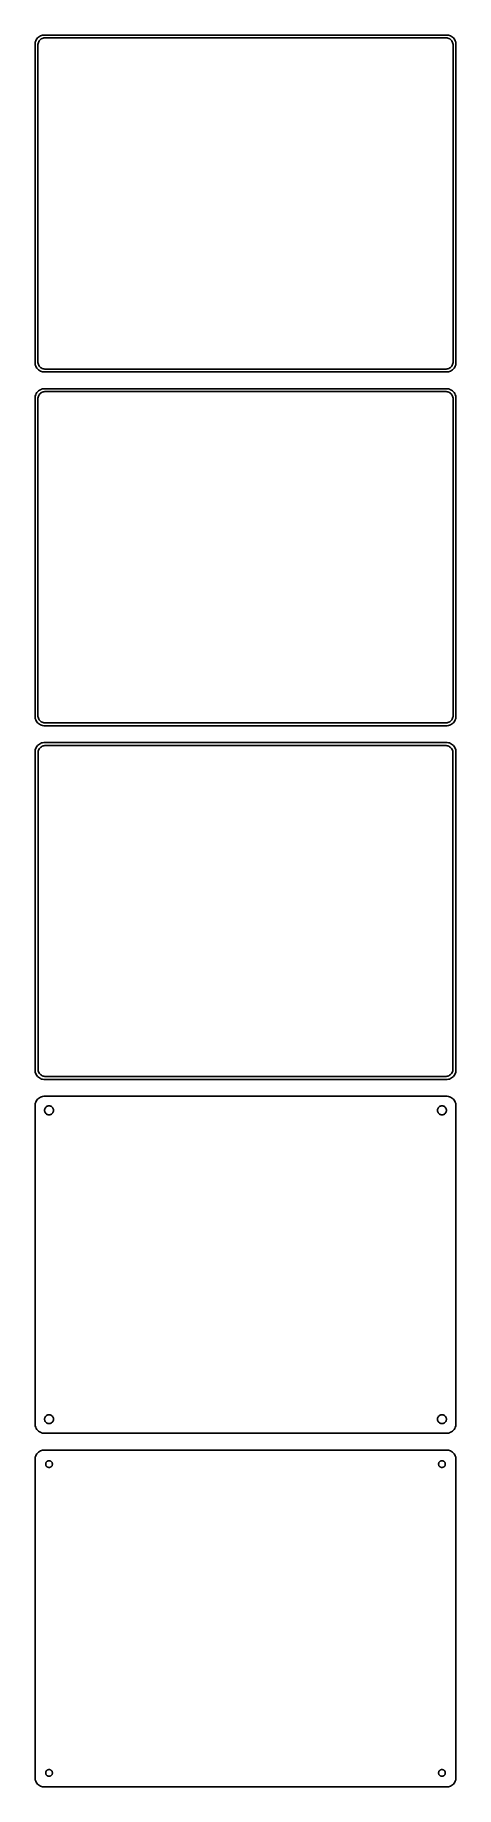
# Model space of a CAD drawing. Header units: metres. Extents: x -112 to 112, y 666 to 1602.
import ezdxf

# ---------------------------------------------------------------- set-up
doc = ezdxf.new("R2010")
doc.units = ezdxf.units.M

msp = doc.modelspace()

# ---------------------------------------------------------------- linework, layer by layer
for p, q in [((-110.687, 1600.85), (-111.145, 1600.42)), ((-110.179, 1601.22), (-110.687, 1600.85)), ((-109.629, 1601.52), (-110.179, 1601.22)), ((-109.045, 1601.76), (-109.629, 1601.52)), ((-108.437, 1601.91), (-109.045, 1601.76)), ((-107.814, 1601.99), (-108.437, 1601.91)), ((107.814, 1601.99), (-107.814, 1601.99)), ((108.437, 1601.91), (107.814, 1601.99)), ((109.045, 1601.76), (108.437, 1601.91)), ((109.629, 1601.52), (109.045, 1601.76)), ((110.179, 1601.22), (109.629, 1601.52)), ((110.687, 1600.85), (110.179, 1601.22)), ((111.145, 1600.42), (110.687, 1600.85)), ((-112.4, 1597.94), (-112.5, 1597.94)), ((-112.5, 1597.94), (-112.5, 1426.06)), ((-112.343, 1598.24), (-112.4, 1597.94)), ((-112.149, 1598.84), (-112.343, 1598.24)), ((-111.882, 1599.41), (-112.149, 1598.84)), ((-111.545, 1599.94), (-111.882, 1599.41)), ((-111.145, 1600.42), (-111.545, 1599.94)), ((-111, 1596.5), (-110.968, 1597)), ((-111, 1427.5), (-111, 1596.5)), ((-110.968, 1597), (-110.874, 1597.49)), ((-110.874, 1597.49), (-110.719, 1597.97)), ((-110.719, 1597.97), (-110.505, 1598.43)), ((-110.505, 1598.43), (-110.236, 1598.85)), ((-110.236, 1598.85), (-109.916, 1599.24)), ((-109.916, 1599.24), (-109.55, 1599.58)), ((-109.55, 1599.58), (-109.143, 1599.88)), ((-109.143, 1599.88), (-108.703, 1600.12)), ((-108.703, 1600.12), (-108.236, 1600.3)), ((-108.236, 1600.3), (-107.75, 1600.43)), ((-107.75, 1600.43), (-107.251, 1600.49)), ((-107.251, 1600.49), (107.251, 1600.49)), ((107.251, 1600.49), (107.75, 1600.43)), ((107.75, 1600.43), (108.236, 1600.3)), ((108.236, 1600.3), (108.703, 1600.12)), ((108.703, 1600.12), (109.143, 1599.88)), ((109.143, 1599.88), (109.55, 1599.58)), ((109.55, 1599.58), (109.916, 1599.24)), ((109.916, 1599.24), (110.236, 1598.85)), ((110.236, 1598.85), (110.505, 1598.43)), ((110.505, 1598.43), (110.719, 1597.97)), ((110.719, 1597.97), (110.874, 1597.49)), ((110.874, 1597.49), (110.968, 1597)), ((110.968, 1597), (111, 1596.5)), ((111, 1596.5), (111, 1427.5)), ((111.545, 1599.94), (111.145, 1600.42)), ((111.882, 1599.41), (111.545, 1599.94)), ((112.149, 1598.84), (111.882, 1599.41)), ((112.343, 1598.24), (112.149, 1598.84)), ((112.461, 1597.63), (112.343, 1598.24)), ((112.5, 1597), (112.461, 1597.63)), ((112.5, 1427), (112.5, 1597)), ((-112.5, 1426.06), (-112.4, 1426.06)), ((-112.4, 1426.06), (-112.343, 1425.76)), ((-112.343, 1425.76), (-112.149, 1425.16)), ((-112.149, 1425.16), (-111.882, 1424.59)), ((-111.882, 1424.59), (-111.545, 1424.06)), ((-111.545, 1424.06), (-111.145, 1423.58)), ((-111.145, 1423.58), (-110.687, 1423.15)), ((-110.968, 1427), (-111, 1427.5)), ((-110.874, 1426.51), (-110.968, 1427)), ((-110.719, 1426.03), (-110.874, 1426.51)), ((-110.505, 1425.57), (-110.719, 1426.03)), ((-110.687, 1423.15), (-110.179, 1422.78)), ((-110.236, 1425.15), (-110.505, 1425.57)), ((-109.916, 1424.76), (-110.236, 1425.15)), ((-110.179, 1422.78), (-109.629, 1422.48)), ((-109.55, 1424.42), (-109.916, 1424.76)), ((-109.143, 1424.12), (-109.55, 1424.42)), ((-108.703, 1423.88), (-109.143, 1424.12)), ((-108.236, 1423.7), (-108.703, 1423.88)), ((-107.75, 1423.57), (-108.236, 1423.7)), ((-107.251, 1423.51), (-107.75, 1423.57)), ((107.251, 1423.51), (-107.251, 1423.51)), ((107.75, 1423.57), (107.251, 1423.51)), ((108.236, 1423.7), (107.75, 1423.57)), ((108.703, 1423.88), (108.236, 1423.7)), ((109.143, 1424.12), (108.703, 1423.88)), ((109.55, 1424.42), (109.143, 1424.12)), ((109.916, 1424.76), (109.55, 1424.42)), ((109.629, 1422.48), (110.179, 1422.78)), ((110.236, 1425.15), (109.916, 1424.76)), ((110.179, 1422.78), (110.687, 1423.15)), ((110.505, 1425.57), (110.236, 1425.15)), ((110.719, 1426.03), (110.505, 1425.57)), ((110.687, 1423.15), (111.145, 1423.58)), ((110.874, 1426.51), (110.719, 1426.03)), ((110.968, 1427), (110.874, 1426.51)), ((111, 1427.5), (110.968, 1427)), ((111.145, 1423.58), (111.545, 1424.06)), ((111.545, 1424.06), (111.882, 1424.59)), ((111.882, 1424.59), (112.149, 1425.16)), ((112.149, 1425.16), (112.343, 1425.76)), ((112.343, 1425.76), (112.461, 1426.37)), ((112.461, 1426.37), (112.5, 1427)), ((-109.629, 1422.48), (-109.045, 1422.24)), ((-109.045, 1422.24), (-108.437, 1422.09)), ((-108.437, 1422.09), (-107.814, 1422.01)), ((-107.814, 1422.01), (107.814, 1422.01)), ((107.814, 1422.01), (108.437, 1422.09)), ((108.437, 1422.09), (109.045, 1422.24)), ((109.045, 1422.24), (109.629, 1422.48)), ((-112.461, 1408.63), (-112.5, 1408)), ((-112.5, 1408), (-112.5, 1238)), ((-112.343, 1409.24), (-112.461, 1408.63)), ((-112.149, 1409.84), (-112.343, 1409.24)), ((-111.882, 1410.41), (-112.149, 1409.84)), ((-111.545, 1410.94), (-111.882, 1410.41)), ((-111.145, 1411.42), (-111.545, 1410.94)), ((-110.687, 1411.85), (-111.145, 1411.42)), ((-111, 1407.5), (-110.968, 1408)), ((-111, 1238.5), (-111, 1407.5)), ((-110.968, 1408), (-110.874, 1408.49)), ((-110.874, 1408.49), (-110.719, 1408.97)), ((-110.719, 1408.97), (-110.505, 1409.43)), ((-110.179, 1412.22), (-110.687, 1411.85)), ((-110.505, 1409.43), (-110.236, 1409.85)), ((-110.236, 1409.85), (-109.916, 1410.24)), ((-109.629, 1412.52), (-110.179, 1412.22)), ((-109.916, 1410.24), (-109.55, 1410.58)), ((-109.045, 1412.76), (-109.629, 1412.52)), ((-109.55, 1410.58), (-109.143, 1410.88)), ((-109.143, 1410.88), (-108.703, 1411.12)), ((-108.437, 1412.91), (-109.045, 1412.76)), ((-108.703, 1411.12), (-108.236, 1411.3)), ((-107.814, 1412.99), (-108.437, 1412.91)), ((-108.236, 1411.3), (-107.75, 1411.43)), ((107.814, 1412.99), (-107.814, 1412.99)), ((-107.75, 1411.43), (-107.251, 1411.49)), ((-107.251, 1411.49), (107.251, 1411.49)), ((107.251, 1411.49), (107.75, 1411.43)), ((107.75, 1411.43), (108.236, 1411.3)), ((108.437, 1412.91), (107.814, 1412.99)), ((108.236, 1411.3), (108.703, 1411.12)), ((109.045, 1412.76), (108.437, 1412.91)), ((108.703, 1411.12), (109.143, 1410.88)), ((109.629, 1412.52), (109.045, 1412.76)), ((109.143, 1410.88), (109.55, 1410.58)), ((109.55, 1410.58), (109.916, 1410.24)), ((110.179, 1412.22), (109.629, 1412.52)), ((109.916, 1410.24), (110.236, 1409.85)), ((110.687, 1411.85), (110.179, 1412.22)), ((110.236, 1409.85), (110.505, 1409.43)), ((110.505, 1409.43), (110.719, 1408.97)), ((111.145, 1411.42), (110.687, 1411.85)), ((110.719, 1408.97), (110.874, 1408.49)), ((110.874, 1408.49), (110.968, 1408)), ((110.968, 1408), (111, 1407.5)), ((111, 1407.5), (111, 1238.5)), ((111.545, 1410.94), (111.145, 1411.42)), ((111.882, 1410.41), (111.545, 1410.94)), ((112.149, 1409.84), (111.882, 1410.41)), ((112.343, 1409.24), (112.149, 1409.84)), ((112.461, 1408.63), (112.343, 1409.24)), ((112.5, 1408), (112.461, 1408.63)), ((112.5, 1238), (112.5, 1408)), ((-112.5, 1238), (-112.461, 1237.37)), ((-112.461, 1237.37), (-112.343, 1236.76)), ((-112.343, 1236.76), (-112.149, 1236.16)), ((-112.149, 1236.16), (-111.882, 1235.59)), ((-111.882, 1235.59), (-111.545, 1235.06)), ((-110.968, 1238), (-111, 1238.5)), ((-110.874, 1237.51), (-110.968, 1238)), ((-110.719, 1237.03), (-110.874, 1237.51)), ((-110.505, 1236.57), (-110.719, 1237.03)), ((-110.236, 1236.15), (-110.505, 1236.57)), ((-109.916, 1235.76), (-110.236, 1236.15)), ((-109.55, 1235.42), (-109.916, 1235.76)), ((109.916, 1235.76), (109.55, 1235.42)), ((110.236, 1236.15), (109.916, 1235.76)), ((110.505, 1236.57), (110.236, 1236.15)), ((110.719, 1237.03), (110.505, 1236.57)), ((110.874, 1237.51), (110.719, 1237.03)), ((110.968, 1238), (110.874, 1237.51)), ((111, 1238.5), (110.968, 1238)), ((111.545, 1235.06), (111.882, 1235.59)), ((111.882, 1235.59), (112.149, 1236.16)), ((112.149, 1236.16), (112.343, 1236.76)), ((112.343, 1236.76), (112.461, 1237.37)), ((112.461, 1237.37), (112.5, 1238)), ((-111.545, 1235.06), (-111.145, 1234.58)), ((-111.145, 1234.58), (-110.687, 1234.15)), ((-110.687, 1234.15), (-110.179, 1233.78)), ((-110.179, 1233.78), (-109.629, 1233.48)), ((-109.629, 1233.48), (-109.045, 1233.24)), ((-109.143, 1235.12), (-109.55, 1235.42)), ((-108.703, 1234.88), (-109.143, 1235.12)), ((-109.045, 1233.24), (-108.437, 1233.09)), ((-108.236, 1234.7), (-108.703, 1234.88)), ((-108.437, 1233.09), (-107.814, 1233.01)), ((-107.75, 1234.57), (-108.236, 1234.7)), ((-107.814, 1233.01), (107.814, 1233.01)), ((-107.251, 1234.51), (-107.75, 1234.57)), ((107.251, 1234.51), (-107.251, 1234.51)), ((107.75, 1234.57), (107.251, 1234.51)), ((108.236, 1234.7), (107.75, 1234.57)), ((107.814, 1233.01), (108.437, 1233.09)), ((108.703, 1234.88), (108.236, 1234.7)), ((108.437, 1233.09), (109.045, 1233.24)), ((109.143, 1235.12), (108.703, 1234.88)), ((109.045, 1233.24), (109.629, 1233.48)), ((109.55, 1235.42), (109.143, 1235.12)), ((109.629, 1233.48), (110.179, 1233.78)), ((110.179, 1233.78), (110.687, 1234.15)), ((110.687, 1234.15), (111.145, 1234.58)), ((111.145, 1234.58), (111.545, 1235.06)), ((-112.461, 1219.63), (-112.5, 1219)), ((-112.5, 1219), (-112.5, 1049)), ((-112.343, 1220.24), (-112.461, 1219.63)), ((-112.149, 1220.84), (-112.343, 1220.24)), ((-111.882, 1221.41), (-112.149, 1220.84)), ((-111.545, 1221.94), (-111.882, 1221.41)), ((-111.145, 1222.42), (-111.545, 1221.94)), ((-110.687, 1222.85), (-111.145, 1222.42)), ((-110.873, 1218.5), (-110.842, 1218.99)), ((-110.873, 1049.5), (-110.873, 1218.5)), ((-110.842, 1218.99), (-110.751, 1219.46)), ((-110.751, 1219.46), (-110.601, 1219.93)), ((-110.179, 1223.22), (-110.687, 1222.85)), ((-110.601, 1219.93), (-110.394, 1220.37)), ((-110.394, 1220.37), (-110.133, 1220.78)), ((-109.629, 1223.52), (-110.179, 1223.22)), ((-110.133, 1220.78), (-109.823, 1221.15)), ((-109.823, 1221.15), (-109.469, 1221.48)), ((-109.045, 1223.76), (-109.629, 1223.52)), ((-109.469, 1221.48), (-109.075, 1221.77)), ((-109.075, 1221.77), (-108.649, 1222)), ((-108.437, 1223.91), (-109.045, 1223.76)), ((-108.649, 1222), (-108.197, 1222.18)), ((-107.814, 1223.99), (-108.437, 1223.91)), ((-108.197, 1222.18), (-107.726, 1222.3)), ((107.814, 1223.99), (-107.814, 1223.99)), ((-107.726, 1222.3), (-107.243, 1222.36)), ((-107.243, 1222.36), (107.243, 1222.36)), ((107.243, 1222.36), (107.726, 1222.3)), ((107.726, 1222.3), (108.197, 1222.18)), ((108.437, 1223.91), (107.814, 1223.99)), ((108.197, 1222.18), (108.649, 1222)), ((109.045, 1223.76), (108.437, 1223.91)), ((108.649, 1222), (109.075, 1221.77)), ((109.629, 1223.52), (109.045, 1223.76)), ((109.075, 1221.77), (109.469, 1221.48)), ((109.469, 1221.48), (109.823, 1221.15)), ((110.179, 1223.22), (109.629, 1223.52)), ((109.823, 1221.15), (110.133, 1220.78)), ((110.133, 1220.78), (110.394, 1220.37)), ((110.687, 1222.85), (110.179, 1223.22)), ((110.394, 1220.37), (110.601, 1219.93)), ((110.601, 1219.93), (110.751, 1219.46)), ((111.145, 1222.42), (110.687, 1222.85)), ((110.751, 1219.46), (110.842, 1218.99)), ((110.842, 1218.99), (110.873, 1218.5)), ((110.873, 1218.5), (110.873, 1049.5)), ((111.545, 1221.94), (111.145, 1222.42)), ((111.882, 1221.41), (111.545, 1221.94)), ((112.149, 1220.84), (111.882, 1221.41)), ((112.343, 1220.24), (112.149, 1220.84)), ((112.461, 1219.63), (112.343, 1220.24)), ((112.5, 1219), (112.461, 1219.63)), ((112.5, 1049), (112.5, 1219)), ((-112.5, 1049), (-112.461, 1048.37)), ((-112.461, 1048.37), (-112.343, 1047.76)), ((-110.842, 1049.01), (-110.873, 1049.5)), ((-110.751, 1048.54), (-110.842, 1049.01)), ((-110.601, 1048.07), (-110.751, 1048.54)), ((110.751, 1048.54), (110.601, 1048.07)), ((110.842, 1049.01), (110.751, 1048.54)), ((110.873, 1049.5), (110.842, 1049.01)), ((112.343, 1047.76), (112.461, 1048.37)), ((112.461, 1048.37), (112.5, 1049)), ((-112.343, 1047.76), (-112.149, 1047.16)), ((-112.149, 1047.16), (-111.882, 1046.59)), ((-111.882, 1046.59), (-111.545, 1046.06)), ((-111.545, 1046.06), (-111.145, 1045.58)), ((-111.145, 1045.58), (-110.687, 1045.15)), ((-110.687, 1045.15), (-110.179, 1044.78)), ((-110.394, 1047.63), (-110.601, 1048.07)), ((-110.133, 1047.22), (-110.394, 1047.63)), ((-110.179, 1044.78), (-109.629, 1044.48)), ((-109.823, 1046.85), (-110.133, 1047.22)), ((-109.469, 1046.52), (-109.823, 1046.85)), ((-109.629, 1044.48), (-109.045, 1044.24)), ((-109.075, 1046.23), (-109.469, 1046.52)), ((-108.649, 1046), (-109.075, 1046.23)), ((-109.045, 1044.24), (-108.437, 1044.09)), ((-108.197, 1045.82), (-108.649, 1046)), ((-108.437, 1044.09), (-107.814, 1044.01)), ((-107.726, 1045.7), (-108.197, 1045.82)), ((-107.814, 1044.01), (107.814, 1044.01)), ((-107.243, 1045.64), (-107.726, 1045.7)), ((107.243, 1045.64), (-107.243, 1045.64)), ((107.726, 1045.7), (107.243, 1045.64)), ((108.197, 1045.82), (107.726, 1045.7)), ((107.814, 1044.01), (108.437, 1044.09)), ((108.649, 1046), (108.197, 1045.82)), ((108.437, 1044.09), (109.045, 1044.24)), ((109.075, 1046.23), (108.649, 1046)), ((109.045, 1044.24), (109.629, 1044.48)), ((109.469, 1046.52), (109.075, 1046.23)), ((109.823, 1046.85), (109.469, 1046.52)), ((109.629, 1044.48), (110.179, 1044.78)), ((110.133, 1047.22), (109.823, 1046.85)), ((110.394, 1047.63), (110.133, 1047.22)), ((110.179, 1044.78), (110.687, 1045.15)), ((110.601, 1048.07), (110.394, 1047.63)), ((110.687, 1045.15), (111.145, 1045.58)), ((111.145, 1045.58), (111.545, 1046.06)), ((111.545, 1046.06), (111.882, 1046.59)), ((111.882, 1046.59), (112.149, 1047.16)), ((112.149, 1047.16), (112.343, 1047.76)), ((-112.461, 1030.63), (-112.5, 1030)), ((-112.5, 1030), (-112.5, 860)), ((-112.343, 1031.24), (-112.461, 1030.63)), ((-112.149, 1031.84), (-112.343, 1031.24)), ((-111.882, 1032.41), (-112.149, 1031.84)), ((-111.545, 1032.94), (-111.882, 1032.41)), ((-111.145, 1033.42), (-111.545, 1032.94)), ((-110.687, 1033.85), (-111.145, 1033.42)), ((-110.179, 1034.22), (-110.687, 1033.85)), ((-109.629, 1034.52), (-110.179, 1034.22)), ((-109.045, 1034.76), (-109.629, 1034.52)), ((-108.437, 1034.91), (-109.045, 1034.76)), ((-107.814, 1034.99), (-108.437, 1034.91)), ((107.814, 1034.99), (-107.814, 1034.99)), ((-106.286, 1029.53), (-106.022, 1029.67)), ((-106.022, 1029.67), (-105.742, 1029.78)), ((-105.742, 1029.78), (-105.45, 1029.86)), ((-105.45, 1029.86), (-105.151, 1029.9)), ((-105.151, 1029.9), (-104.849, 1029.9)), ((-104.849, 1029.9), (-104.55, 1029.86)), ((-104.55, 1029.86), (-104.258, 1029.78)), ((-104.258, 1029.78), (-103.978, 1029.67)), ((-103.978, 1029.67), (-103.714, 1029.53)), ((103.714, 1029.53), (103.978, 1029.67)), ((103.978, 1029.67), (104.258, 1029.78)), ((104.258, 1029.78), (104.55, 1029.86)), ((104.55, 1029.86), (104.849, 1029.9)), ((104.849, 1029.9), (105.151, 1029.9)), ((105.151, 1029.9), (105.45, 1029.86)), ((105.45, 1029.86), (105.742, 1029.78)), ((105.742, 1029.78), (106.022, 1029.67)), ((106.022, 1029.67), (106.286, 1029.53)), ((108.437, 1034.91), (107.814, 1034.99)), ((109.045, 1034.76), (108.437, 1034.91)), ((109.629, 1034.52), (109.045, 1034.76)), ((110.179, 1034.22), (109.629, 1034.52)), ((110.687, 1033.85), (110.179, 1034.22)), ((111.145, 1033.42), (110.687, 1033.85)), ((111.545, 1032.94), (111.145, 1033.42)), ((111.882, 1032.41), (111.545, 1032.94)), ((112.149, 1031.84), (111.882, 1032.41)), ((112.343, 1031.24), (112.149, 1031.84)), ((112.461, 1030.63), (112.343, 1031.24)), ((112.5, 1030), (112.461, 1030.63)), ((112.5, 860), (112.5, 1030)), ((-107.4, 1027.5), (-107.381, 1027.8)), ((-107.381, 1027.2), (-107.4, 1027.5)), ((-107.381, 1027.8), (-107.325, 1028.1)), ((-107.325, 1026.9), (-107.381, 1027.2)), ((-107.325, 1028.1), (-107.231, 1028.38)), ((-107.231, 1026.62), (-107.325, 1026.9)), ((-107.231, 1028.38), (-107.103, 1028.66)), ((-107.103, 1026.34), (-107.231, 1026.62)), ((-107.103, 1028.66), (-106.942, 1028.91)), ((-106.942, 1026.09), (-107.103, 1026.34)), ((-106.942, 1028.91), (-106.75, 1029.14)), ((-106.75, 1025.86), (-106.942, 1026.09)), ((-106.75, 1029.14), (-106.53, 1029.35)), ((-106.53, 1025.65), (-106.75, 1025.86)), ((-106.53, 1029.35), (-106.286, 1029.53)), ((-106.286, 1025.47), (-106.53, 1025.65)), ((-106.022, 1025.33), (-106.286, 1025.47)), ((-105.742, 1025.22), (-106.022, 1025.33)), ((-105.45, 1025.14), (-105.742, 1025.22)), ((-105.151, 1025.1), (-105.45, 1025.14)), ((-104.849, 1025.1), (-105.151, 1025.1)), ((-104.55, 1025.14), (-104.849, 1025.1)), ((-104.258, 1025.22), (-104.55, 1025.14)), ((-103.978, 1025.33), (-104.258, 1025.22)), ((-103.714, 1025.47), (-103.978, 1025.33)), ((-103.714, 1029.53), (-103.47, 1029.35)), ((-103.47, 1025.65), (-103.714, 1025.47)), ((-103.47, 1029.35), (-103.25, 1029.14)), ((-103.25, 1025.86), (-103.47, 1025.65)), ((-103.25, 1029.14), (-103.058, 1028.91)), ((-103.058, 1026.09), (-103.25, 1025.86)), ((-103.058, 1028.91), (-102.897, 1028.66)), ((-102.897, 1026.34), (-103.058, 1026.09)), ((-102.897, 1028.66), (-102.769, 1028.38)), ((-102.769, 1026.62), (-102.897, 1026.34)), ((-102.769, 1028.38), (-102.675, 1028.1)), ((-102.675, 1026.9), (-102.769, 1026.62)), ((-102.675, 1028.1), (-102.619, 1027.8)), ((-102.619, 1027.2), (-102.675, 1026.9)), ((-102.619, 1027.8), (-102.6, 1027.5)), ((-102.6, 1027.5), (-102.619, 1027.2)), ((102.6, 1027.5), (102.619, 1027.8)), ((102.619, 1027.2), (102.6, 1027.5)), ((102.619, 1027.8), (102.675, 1028.1)), ((102.675, 1026.9), (102.619, 1027.2)), ((102.675, 1028.1), (102.769, 1028.38)), ((102.769, 1026.62), (102.675, 1026.9)), ((102.769, 1028.38), (102.897, 1028.66)), ((102.897, 1026.34), (102.769, 1026.62)), ((102.897, 1028.66), (103.058, 1028.91)), ((103.058, 1026.09), (102.897, 1026.34)), ((103.058, 1028.91), (103.25, 1029.14)), ((103.25, 1025.86), (103.058, 1026.09)), ((103.25, 1029.14), (103.47, 1029.35)), ((103.47, 1025.65), (103.25, 1025.86)), ((103.47, 1029.35), (103.714, 1029.53)), ((103.714, 1025.47), (103.47, 1025.65)), ((103.978, 1025.33), (103.714, 1025.47)), ((104.258, 1025.22), (103.978, 1025.33)), ((104.55, 1025.14), (104.258, 1025.22)), ((104.849, 1025.1), (104.55, 1025.14)), ((105.151, 1025.1), (104.849, 1025.1)), ((105.45, 1025.14), (105.151, 1025.1)), ((105.742, 1025.22), (105.45, 1025.14)), ((106.022, 1025.33), (105.742, 1025.22)), ((106.286, 1025.47), (106.022, 1025.33)), ((106.286, 1029.53), (106.53, 1029.35)), ((106.53, 1025.65), (106.286, 1025.47)), ((106.53, 1029.35), (106.75, 1029.14)), ((106.75, 1025.86), (106.53, 1025.65)), ((106.75, 1029.14), (106.942, 1028.91)), ((106.942, 1026.09), (106.75, 1025.86)), ((106.942, 1028.91), (107.103, 1028.66)), ((107.103, 1026.34), (106.942, 1026.09)), ((107.103, 1028.66), (107.231, 1028.38)), ((107.231, 1026.62), (107.103, 1026.34)), ((107.231, 1028.38), (107.325, 1028.1)), ((107.325, 1026.9), (107.231, 1026.62)), ((107.325, 1028.1), (107.381, 1027.8)), ((107.381, 1027.2), (107.325, 1026.9)), ((107.381, 1027.8), (107.4, 1027.5)), ((107.4, 1027.5), (107.381, 1027.2)), ((-107.4, 862.5), (-107.381, 862.801)), ((-107.381, 862.199), (-107.4, 862.5)), ((-107.381, 862.801), (-107.325, 863.097)), ((-107.325, 861.903), (-107.381, 862.199)), ((-107.325, 863.097), (-107.231, 863.383)), ((-107.231, 861.617), (-107.325, 861.903)), ((-107.231, 863.383), (-107.103, 863.656)), ((-107.103, 861.344), (-107.231, 861.617)), ((-107.103, 863.656), (-106.942, 863.911)), ((-106.942, 861.089), (-107.103, 861.344)), ((-106.942, 863.911), (-106.75, 864.143)), ((-106.75, 864.143), (-106.53, 864.349)), ((-106.53, 864.349), (-106.286, 864.526)), ((-106.286, 864.526), (-106.022, 864.672)), ((-106.022, 864.672), (-105.742, 864.783)), ((-105.742, 864.783), (-105.45, 864.857)), ((-105.45, 864.857), (-105.151, 864.895)), ((-105.151, 864.895), (-104.849, 864.895)), ((-104.849, 864.895), (-104.55, 864.857)), ((-104.55, 864.857), (-104.258, 864.783)), ((-104.258, 864.783), (-103.978, 864.672)), ((-103.978, 864.672), (-103.714, 864.526)), ((-103.714, 864.526), (-103.47, 864.349)), ((-103.47, 864.349), (-103.25, 864.143)), ((-103.25, 864.143), (-103.058, 863.911)), ((-103.058, 863.911), (-102.897, 863.656)), ((-102.897, 861.344), (-103.058, 861.089)), ((-102.897, 863.656), (-102.769, 863.383)), ((-102.769, 861.617), (-102.897, 861.344)), ((-102.769, 863.383), (-102.675, 863.097)), ((-102.675, 861.903), (-102.769, 861.617)), ((-102.675, 863.097), (-102.619, 862.801)), ((-102.619, 862.199), (-102.675, 861.903)), ((-102.619, 862.801), (-102.6, 862.5)), ((-102.6, 862.5), (-102.619, 862.199)), ((102.6, 862.5), (102.619, 862.801)), ((102.619, 862.199), (102.6, 862.5)), ((102.619, 862.801), (102.675, 863.097)), ((102.675, 861.903), (102.619, 862.199)), ((102.675, 863.097), (102.769, 863.383)), ((102.769, 861.617), (102.675, 861.903)), ((102.769, 863.383), (102.897, 863.656)), ((102.897, 861.344), (102.769, 861.617)), ((102.897, 863.656), (103.058, 863.911)), ((103.058, 861.089), (102.897, 861.344)), ((103.058, 863.911), (103.25, 864.143)), ((103.25, 864.143), (103.47, 864.349)), ((103.47, 864.349), (103.714, 864.526)), ((103.714, 864.526), (103.978, 864.672)), ((103.978, 864.672), (104.258, 864.783)), ((104.258, 864.783), (104.55, 864.857)), ((104.55, 864.857), (104.849, 864.895)), ((104.849, 864.895), (105.151, 864.895)), ((105.151, 864.895), (105.45, 864.857)), ((105.45, 864.857), (105.742, 864.783)), ((105.742, 864.783), (106.022, 864.672)), ((106.022, 864.672), (106.286, 864.526)), ((106.286, 864.526), (106.53, 864.349)), ((106.53, 864.349), (106.75, 864.143)), ((106.75, 864.143), (106.942, 863.911)), ((106.942, 863.911), (107.103, 863.656)), ((107.103, 861.344), (106.942, 861.089)), ((107.103, 863.656), (107.231, 863.383)), ((107.231, 861.617), (107.103, 861.344)), ((107.231, 863.383), (107.325, 863.097)), ((107.325, 861.903), (107.231, 861.617)), ((107.325, 863.097), (107.381, 862.801)), ((107.381, 862.199), (107.325, 861.903)), ((107.381, 862.801), (107.4, 862.5)), ((107.4, 862.5), (107.381, 862.199)), ((-112.5, 860), (-112.461, 859.373)), ((-112.461, 859.373), (-112.343, 858.757)), ((-112.343, 858.757), (-112.149, 858.159)), ((-112.149, 858.159), (-111.882, 857.591)), ((-111.882, 857.591), (-111.545, 857.061)), ((-111.545, 857.061), (-111.145, 856.577)), ((-111.145, 856.577), (-110.687, 856.147)), ((-110.687, 856.147), (-110.179, 855.778)), ((-110.179, 855.778), (-109.629, 855.476)), ((-109.629, 855.476), (-109.045, 855.245)), ((-109.045, 855.245), (-108.437, 855.089)), ((-108.437, 855.089), (-107.814, 855.01)), ((-107.814, 855.01), (107.814, 855.01)), ((-106.75, 860.857), (-106.942, 861.089)), ((-106.53, 860.651), (-106.75, 860.857)), ((-106.286, 860.474), (-106.53, 860.651)), ((-106.022, 860.328), (-106.286, 860.474)), ((-105.742, 860.217), (-106.022, 860.328)), ((-105.45, 860.143), (-105.742, 860.217)), ((-105.151, 860.105), (-105.45, 860.143)), ((-104.849, 860.105), (-105.151, 860.105)), ((-104.55, 860.143), (-104.849, 860.105)), ((-104.258, 860.217), (-104.55, 860.143)), ((-103.978, 860.328), (-104.258, 860.217)), ((-103.714, 860.474), (-103.978, 860.328)), ((-103.47, 860.651), (-103.714, 860.474)), ((-103.25, 860.857), (-103.47, 860.651)), ((-103.058, 861.089), (-103.25, 860.857)), ((103.25, 860.857), (103.058, 861.089)), ((103.47, 860.651), (103.25, 860.857)), ((103.714, 860.474), (103.47, 860.651)), ((103.978, 860.328), (103.714, 860.474)), ((104.258, 860.217), (103.978, 860.328)), ((104.55, 860.143), (104.258, 860.217)), ((104.849, 860.105), (104.55, 860.143)), ((105.151, 860.105), (104.849, 860.105)), ((105.45, 860.143), (105.151, 860.105)), ((105.742, 860.217), (105.45, 860.143)), ((106.022, 860.328), (105.742, 860.217)), ((106.286, 860.474), (106.022, 860.328)), ((106.53, 860.651), (106.286, 860.474)), ((106.75, 860.857), (106.53, 860.651)), ((106.942, 861.089), (106.75, 860.857)), ((107.814, 855.01), (108.437, 855.089)), ((108.437, 855.089), (109.045, 855.245)), ((109.045, 855.245), (109.629, 855.476)), ((109.629, 855.476), (110.179, 855.778)), ((110.179, 855.778), (110.687, 856.147)), ((110.687, 856.147), (111.145, 856.577)), ((111.145, 856.577), (111.545, 857.061)), ((111.545, 857.061), (111.882, 857.591)), ((111.882, 857.591), (112.149, 858.159)), ((112.149, 858.159), (112.343, 858.757)), ((112.343, 858.757), (112.461, 859.373)), ((112.461, 859.373), (112.5, 860)), ((-112.149, 842.841), (-112.343, 842.243)), ((-111.882, 843.409), (-112.149, 842.841)), ((-111.545, 843.939), (-111.882, 843.409)), ((-111.145, 844.423), (-111.545, 843.939)), ((-110.687, 844.853), (-111.145, 844.423)), ((-110.179, 845.222), (-110.687, 844.853)), ((-109.629, 845.524), (-110.179, 845.222)), ((-109.045, 845.755), (-109.629, 845.524)), ((-108.437, 845.911), (-109.045, 845.755)), ((-107.814, 845.99), (-108.437, 845.911)), ((107.814, 845.99), (-107.814, 845.99)), ((108.437, 845.911), (107.814, 845.99)), ((109.045, 845.755), (108.437, 845.911)), ((109.629, 845.524), (109.045, 845.755)), ((110.179, 845.222), (109.629, 845.524)), ((110.687, 844.853), (110.179, 845.222)), ((111.145, 844.423), (110.687, 844.853)), ((111.545, 843.939), (111.145, 844.423)), ((111.882, 843.409), (111.545, 843.939)), ((112.149, 842.841), (111.882, 843.409)), ((112.343, 842.243), (112.149, 842.841)), ((-112.461, 841.627), (-112.5, 841)), ((-112.5, 841), (-112.5, 671)), ((-112.343, 842.243), (-112.461, 841.627)), ((-106.8, 838.5), (-106.786, 838.726)), ((-106.786, 838.274), (-106.8, 838.5)), ((-106.786, 838.726), (-106.743, 838.948)), ((-106.743, 838.052), (-106.786, 838.274)), ((-106.743, 838.948), (-106.674, 839.163)), ((-106.674, 837.837), (-106.743, 838.052)), ((-106.674, 839.163), (-106.577, 839.367)), ((-106.577, 837.633), (-106.674, 837.837)), ((-106.577, 839.367), (-106.456, 839.558)), ((-106.456, 837.442), (-106.577, 837.633)), ((-106.456, 839.558), (-106.312, 839.732)), ((-106.312, 837.268), (-106.456, 837.442)), ((-106.312, 839.732), (-106.147, 839.887)), ((-106.147, 837.113), (-106.312, 837.268)), ((-106.147, 839.887), (-105.964, 840.02)), ((-105.964, 836.98), (-106.147, 837.113)), ((-105.964, 840.02), (-105.766, 840.129)), ((-105.766, 836.871), (-105.964, 836.98)), ((-105.766, 840.129), (-105.556, 840.212)), ((-105.556, 836.788), (-105.766, 836.871)), ((-105.556, 840.212), (-105.337, 840.268)), ((-105.337, 836.732), (-105.556, 836.788)), ((-105.337, 840.268), (-105.113, 840.296)), ((-105.113, 836.704), (-105.337, 836.732)), ((-105.113, 840.296), (-104.887, 840.296)), ((-104.887, 836.704), (-105.113, 836.704)), ((-104.887, 840.296), (-104.663, 840.268)), ((-104.663, 836.732), (-104.887, 836.704)), ((-104.663, 840.268), (-104.444, 840.212)), ((-104.444, 836.788), (-104.663, 836.732)), ((-104.444, 840.212), (-104.234, 840.129)), ((-104.234, 836.871), (-104.444, 836.788)), ((-104.234, 840.129), (-104.036, 840.02)), ((-104.036, 836.98), (-104.234, 836.871)), ((-104.036, 840.02), (-103.853, 839.887)), ((-103.853, 837.113), (-104.036, 836.98)), ((-103.853, 839.887), (-103.688, 839.732)), ((-103.688, 837.268), (-103.853, 837.113)), ((-103.688, 839.732), (-103.544, 839.558)), ((-103.544, 837.442), (-103.688, 837.268)), ((-103.544, 839.558), (-103.423, 839.367)), ((-103.423, 837.633), (-103.544, 837.442)), ((-103.423, 839.367), (-103.326, 839.163)), ((-103.326, 837.837), (-103.423, 837.633)), ((-103.326, 839.163), (-103.257, 838.948)), ((-103.257, 838.052), (-103.326, 837.837)), ((-103.257, 838.948), (-103.214, 838.726)), ((-103.214, 838.274), (-103.257, 838.052)), ((-103.214, 838.726), (-103.2, 838.5)), ((-103.2, 838.5), (-103.214, 838.274)), ((103.2, 838.5), (103.214, 838.726)), ((103.214, 838.274), (103.2, 838.5)), ((103.214, 838.726), (103.257, 838.948)), ((103.257, 838.052), (103.214, 838.274)), ((103.257, 838.948), (103.326, 839.163)), ((103.326, 837.837), (103.257, 838.052)), ((103.326, 839.163), (103.423, 839.367)), ((103.423, 837.633), (103.326, 837.837)), ((103.423, 839.367), (103.544, 839.558)), ((103.544, 837.442), (103.423, 837.633)), ((103.544, 839.558), (103.688, 839.732)), ((103.688, 837.268), (103.544, 837.442)), ((103.688, 839.732), (103.853, 839.887)), ((103.853, 837.113), (103.688, 837.268)), ((103.853, 839.887), (104.036, 840.02)), ((104.036, 836.98), (103.853, 837.113)), ((104.036, 840.02), (104.234, 840.129)), ((104.234, 836.871), (104.036, 836.98)), ((104.234, 840.129), (104.444, 840.212)), ((104.444, 836.788), (104.234, 836.871)), ((104.444, 840.212), (104.663, 840.268)), ((104.663, 836.732), (104.444, 836.788)), ((104.663, 840.268), (104.887, 840.296)), ((104.887, 836.704), (104.663, 836.732)), ((104.887, 840.296), (105.113, 840.296)), ((105.113, 836.704), (104.887, 836.704)), ((105.113, 840.296), (105.337, 840.268)), ((105.337, 836.732), (105.113, 836.704)), ((105.337, 840.268), (105.556, 840.212)), ((105.556, 836.788), (105.337, 836.732)), ((105.556, 840.212), (105.766, 840.129)), ((105.766, 836.871), (105.556, 836.788)), ((105.766, 840.129), (105.964, 840.02)), ((105.964, 836.98), (105.766, 836.871)), ((105.964, 840.02), (106.147, 839.887)), ((106.147, 837.113), (105.964, 836.98)), ((106.147, 839.887), (106.312, 839.732)), ((106.312, 837.268), (106.147, 837.113)), ((106.312, 839.732), (106.456, 839.558)), ((106.456, 837.442), (106.312, 837.268)), ((106.456, 839.558), (106.577, 839.367)), ((106.577, 837.633), (106.456, 837.442)), ((106.577, 839.367), (106.674, 839.163)), ((106.674, 837.837), (106.577, 837.633)), ((106.674, 839.163), (106.743, 838.948)), ((106.743, 838.052), (106.674, 837.837)), ((106.743, 838.948), (106.786, 838.726)), ((106.786, 838.274), (106.743, 838.052)), ((106.786, 838.726), (106.8, 838.5)), ((106.8, 838.5), (106.786, 838.274)), ((112.461, 841.627), (112.343, 842.243)), ((112.5, 841), (112.461, 841.627)), ((112.5, 671), (112.5, 841)), ((-106.786, 673.726), (-106.743, 673.948)), ((-106.743, 673.948), (-106.674, 674.163)), ((-106.674, 674.163), (-106.577, 674.367)), ((-106.577, 674.367), (-106.456, 674.558)), ((-106.456, 674.558), (-106.312, 674.732)), ((-106.312, 674.732), (-106.147, 674.887)), ((-106.147, 674.887), (-105.964, 675.02)), ((-105.964, 675.02), (-105.766, 675.129)), ((-105.766, 675.129), (-105.556, 675.212)), ((-105.556, 675.212), (-105.337, 675.268)), ((-105.337, 675.268), (-105.113, 675.296)), ((-105.113, 675.296), (-104.887, 675.296)), ((-104.887, 675.296), (-104.663, 675.268)), ((-104.663, 675.268), (-104.444, 675.212)), ((-104.444, 675.212), (-104.234, 675.129)), ((-104.234, 675.129), (-104.036, 675.02)), ((-104.036, 675.02), (-103.853, 674.887)), ((-103.853, 674.887), (-103.688, 674.732)), ((-103.688, 674.732), (-103.544, 674.558)), ((-103.544, 674.558), (-103.423, 674.367)), ((-103.423, 674.367), (-103.326, 674.163)), ((-103.326, 674.163), (-103.257, 673.948)), ((-103.257, 673.948), (-103.214, 673.726)), ((103.214, 673.726), (103.257, 673.948)), ((103.257, 673.948), (103.326, 674.163)), ((103.326, 674.163), (103.423, 674.367)), ((103.423, 674.367), (103.544, 674.558)), ((103.544, 674.558), (103.688, 674.732)), ((103.688, 674.732), (103.853, 674.887)), ((103.853, 674.887), (104.036, 675.02)), ((104.036, 675.02), (104.234, 675.129)), ((104.234, 675.129), (104.444, 675.212)), ((104.444, 675.212), (104.663, 675.268)), ((104.663, 675.268), (104.887, 675.296)), ((104.887, 675.296), (105.113, 675.296)), ((105.113, 675.296), (105.337, 675.268)), ((105.337, 675.268), (105.556, 675.212)), ((105.556, 675.212), (105.766, 675.129)), ((105.766, 675.129), (105.964, 675.02)), ((105.964, 675.02), (106.147, 674.887)), ((106.147, 674.887), (106.312, 674.732)), ((106.312, 674.732), (106.456, 674.558)), ((106.456, 674.558), (106.577, 674.367)), ((106.577, 674.367), (106.674, 674.163)), ((106.674, 674.163), (106.743, 673.948)), ((106.743, 673.948), (106.786, 673.726)), ((-112.5, 671), (-112.461, 670.373)), ((-112.461, 670.373), (-112.343, 669.757)), ((-112.343, 669.757), (-112.149, 669.159)), ((-112.149, 669.159), (-111.882, 668.591)), ((-111.882, 668.591), (-111.545, 668.061)), ((-111.545, 668.061), (-111.145, 667.577)), ((-111.145, 667.577), (-110.687, 667.147)), ((-110.687, 667.147), (-110.179, 666.778)), ((-110.179, 666.778), (-109.629, 666.476)), ((-109.629, 666.476), (-109.045, 666.245)), ((-109.045, 666.245), (-108.437, 666.089)), ((-108.437, 666.089), (-107.814, 666.01)), ((-107.814, 666.01), (107.814, 666.01)), ((-106.8, 673.5), (-106.786, 673.726)), ((-106.786, 673.274), (-106.8, 673.5)), ((-106.743, 673.052), (-106.786, 673.274)), ((-106.674, 672.837), (-106.743, 673.052)), ((-106.577, 672.633), (-106.674, 672.837)), ((-106.456, 672.442), (-106.577, 672.633)), ((-106.312, 672.268), (-106.456, 672.442)), ((-106.147, 672.113), (-106.312, 672.268)), ((-105.964, 671.98), (-106.147, 672.113)), ((-105.766, 671.871), (-105.964, 671.98)), ((-105.556, 671.788), (-105.766, 671.871)), ((-105.337, 671.732), (-105.556, 671.788)), ((-105.113, 671.704), (-105.337, 671.732)), ((-104.887, 671.704), (-105.113, 671.704)), ((-104.663, 671.732), (-104.887, 671.704)), ((-104.444, 671.788), (-104.663, 671.732)), ((-104.234, 671.871), (-104.444, 671.788)), ((-104.036, 671.98), (-104.234, 671.871)), ((-103.853, 672.113), (-104.036, 671.98)), ((-103.688, 672.268), (-103.853, 672.113)), ((-103.544, 672.442), (-103.688, 672.268)), ((-103.423, 672.633), (-103.544, 672.442)), ((-103.326, 672.837), (-103.423, 672.633)), ((-103.257, 673.052), (-103.326, 672.837)), ((-103.214, 673.274), (-103.257, 673.052)), ((-103.214, 673.726), (-103.2, 673.5)), ((-103.2, 673.5), (-103.214, 673.274)), ((103.2, 673.5), (103.214, 673.726)), ((103.214, 673.274), (103.2, 673.5)), ((103.257, 673.052), (103.214, 673.274)), ((103.326, 672.837), (103.257, 673.052)), ((103.423, 672.633), (103.326, 672.837)), ((103.544, 672.442), (103.423, 672.633)), ((103.688, 672.268), (103.544, 672.442)), ((103.853, 672.113), (103.688, 672.268)), ((104.036, 671.98), (103.853, 672.113)), ((104.234, 671.871), (104.036, 671.98)), ((104.444, 671.788), (104.234, 671.871)), ((104.663, 671.732), (104.444, 671.788)), ((104.887, 671.704), (104.663, 671.732)), ((105.113, 671.704), (104.887, 671.704)), ((105.337, 671.732), (105.113, 671.704)), ((105.556, 671.788), (105.337, 671.732)), ((105.766, 671.871), (105.556, 671.788)), ((105.964, 671.98), (105.766, 671.871)), ((106.147, 672.113), (105.964, 671.98)), ((106.312, 672.268), (106.147, 672.113)), ((106.456, 672.442), (106.312, 672.268)), ((106.577, 672.633), (106.456, 672.442)), ((106.674, 672.837), (106.577, 672.633)), ((106.743, 673.052), (106.674, 672.837)), ((106.786, 673.274), (106.743, 673.052)), ((106.786, 673.726), (106.8, 673.5)), ((106.8, 673.5), (106.786, 673.274)), ((107.814, 666.01), (108.437, 666.089)), ((108.437, 666.089), (109.045, 666.245)), ((109.045, 666.245), (109.629, 666.476)), ((109.629, 666.476), (110.179, 666.778)), ((110.179, 666.778), (110.687, 667.147)), ((110.687, 667.147), (111.145, 667.577)), ((111.145, 667.577), (111.545, 668.061)), ((111.545, 668.061), (111.882, 668.591)), ((111.882, 668.591), (112.149, 669.159)), ((112.149, 669.159), (112.343, 669.757)), ((112.343, 669.757), (112.461, 670.373)), ((112.461, 670.373), (112.5, 671))]:
    msp.add_line(p, q)

doc.saveas('drawing.dxf')
